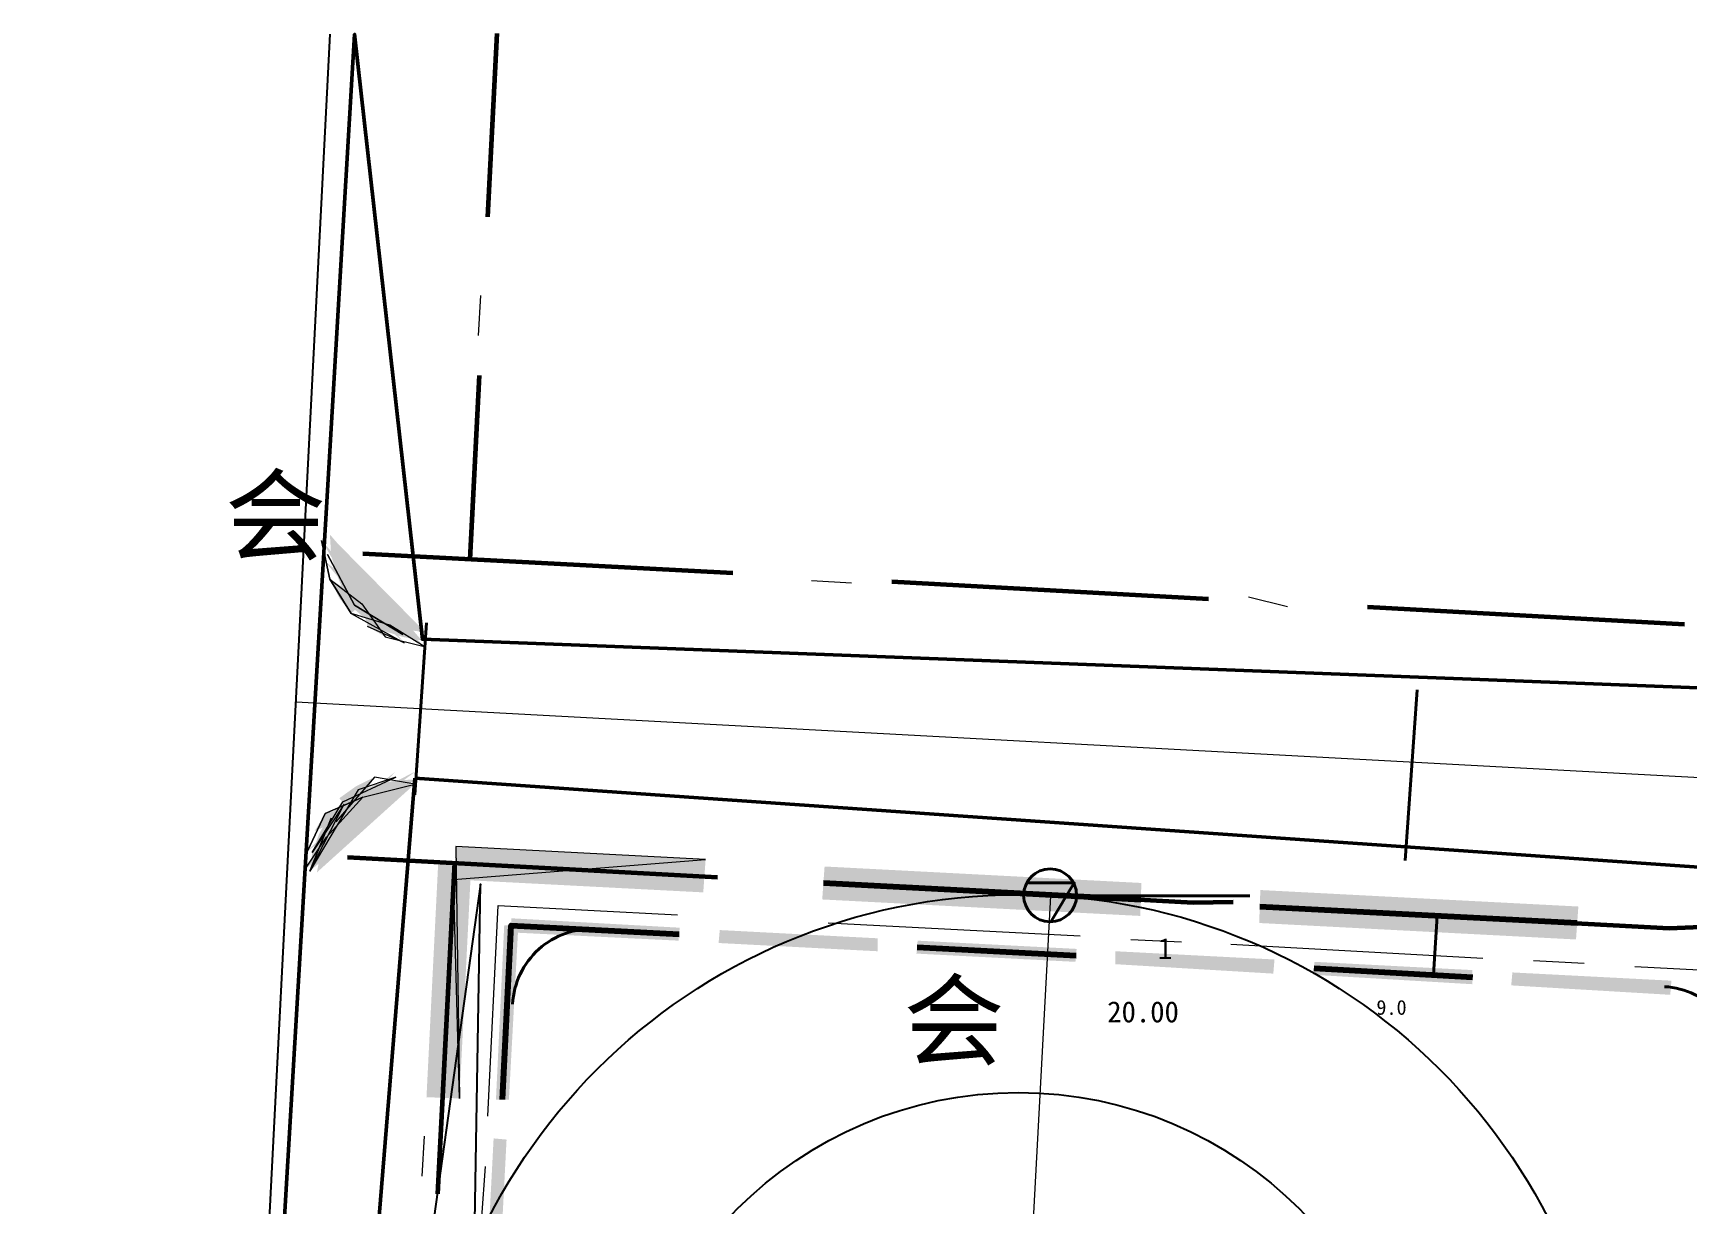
# Model space of a CAD drawing. Header units: metres. Extents: x 110 to 500, y 133 to 419.
# Drawn here: x 120.6 to 204.9, y 359.6 to 419.4 of the extents above; entities that cross this region are included whole.
import ezdxf

# ---------------------------------------------------------------- set-up
doc = ezdxf.new("R2010")
doc.units = ezdxf.units.M
for name, color, linetype in [('PDF_0', 7, 'Continuous'), ('PDF_0-道路边线', 7, 'Continuous'), ('PDF_c- 现状道路', 7, 'Continuous'), ('PDF_d-道路中心线', 7, 'Continuous'), ('PDF_DM-尺寸标注', 7, 'Continuous'), ('PDF_PP-COM', 7, 'Continuous'), ('PDF_ROAD-CENT', 7, 'Continuous'), ('PDF_勘探点', 7, 'Continuous'), ('PDF_绿线', 7, 'Continuous')]:
    doc.layers.add(name, color=color, linetype=linetype)
doc.styles.add('CHINESE', font='宋体')

msp = doc.modelspace()

# ---------------------------------------------------------------- hatches: boundary and pattern name
at = {"layer": 'PDF_0'}
for points in [[(136.82, 389.78), (137.36, 390.26), (137.66, 389.12), (138.56, 388.58), (138.02, 389.66), (139.52, 388.28), (138.8, 389.18), (140.54, 388.1), (139.7, 388.94), (140.6, 388.82), (135.98, 393.5), (136.1, 392.6), (135.32, 393.5), (136.34, 391.76), (135.44, 392.48), (136.76, 390.92), (135.74, 391.52), (136.22, 390.56)], [(135.5, 379.58), (134.96, 378.68), (136.04, 379.16), (134.6, 377.66), (135.56, 378.38), (134.42, 376.64), (135.26, 377.54), (135.08, 376.58), (140.06, 381.08), (139.16, 381.02), (140.12, 381.74), (138.26, 380.78), (139.04, 381.68), (137.42, 380.42), (138.02, 381.44), (137.06, 380.96), (136.22, 380.36), (136.64, 379.88)], [(142.04, 376.22), (154.76, 375.56), (154.88, 377.24), (142.16, 377.9)], [(140.66, 365.12), (142.34, 365.06), (142.94, 377), (141.26, 377.12)], [(160.82, 375.2), (177.02, 374.36), (177.08, 376.04), (160.94, 376.88)], [(183.08, 374), (199.22, 373.16), (199.34, 374.84), (183.14, 375.68)], [(191.78, 374.96), (192.68, 374), (191.78, 374.96), (192.68, 374)], [(144.2, 365), (144.86, 365), (145.34, 373.88), (144.62, 373.88)], [(144.98, 373.52), (153.5, 373.1), (153.56, 373.76), (144.98, 374.24)], [(155.54, 372.98), (163.64, 372.56), (163.64, 373.22), (155.6, 373.64)], [(165.62, 372.44), (173.72, 372.02), (173.78, 372.68), (165.68, 373.1)], [(175.76, 371.9), (183.8, 371.42), (183.86, 372.14), (175.76, 372.56)], [(185.84, 371.36), (193.94, 370.88), (193.94, 371.6), (185.9, 372.02)], [(192.26, 370.76), (191.42, 371.72), (192.26, 370.76), (191.42, 371.72)], [(195.92, 370.82), (204.02, 370.34), (204.08, 371.06), (195.98, 371.48)], [(143.66, 354.92), (144.32, 354.86), (144.74, 362.96), (144.08, 363.02)]]:
    msp.add_hatch(color=7, dxfattribs=at).paths.add_polyline_path(points)
at = {"layer": 'PDF_c- 现状道路'}
for points in [[(136.88, 390.08), (137.66, 389.42), (138.5, 388.88), (139.46, 388.58), (140.42, 388.4), (135.74, 393.8), (135.8, 392.78), (136.04, 391.88), (136.4, 390.98)], [(135.68, 379.4), (135.2, 378.56), (134.84, 377.6), (134.72, 376.64), (140.06, 381.32), (139.1, 381.26), (138.14, 381.08), (137.24, 380.66), (136.4, 380.18)]]:
    msp.add_hatch(color=7, dxfattribs=at).paths.add_polyline_path(points)
at = {"layer": 'PDF_绿线'}
for points in [[(143.6, 410), (144.08, 419.36), (143.6, 410), (144.08, 419.36)], [(142.7, 392.54), (143.18, 401.9), (142.7, 392.54), (143.18, 401.9)], [(137.42, 393.02), (156.26, 392), (137.42, 393.02), (156.26, 392)], [(164.36, 391.58), (180.5, 390.68), (164.36, 391.58), (180.5, 390.68)], [(188.6, 390.26), (204.74, 389.42), (188.6, 390.26), (204.74, 389.42)], [(136.64, 377.54), (155.48, 376.52), (136.64, 377.54), (155.48, 376.52)], [(141.08, 360.2), (141.92, 377.06), (141.08, 360.2), (141.92, 377.06)], [(163.58, 376.1), (179.72, 375.2), (163.58, 376.1), (179.72, 375.2)], [(187.82, 374.78), (203.96, 373.88), (187.82, 374.78), (203.96, 373.88)]]:
    msp.add_hatch(color=7, dxfattribs=at).paths.add_polyline_path(points)

# ---------------------------------------------------------------- linework, layer by layer
at = {"layer": 'PDF_0', "color": 2, "lineweight": 0}
for points in [[(135.32, 393.5), (135.74, 391.52), (136.82, 389.78), (135.74, 391.52), (135.32, 393.5), (135.74, 391.52), (137.36, 390.26), (138.56, 388.58), (140.54, 388.1), (138.8, 389.18), (136.82, 389.78), (139.52, 388.28), (137.66, 389.12)], [(134.42, 376.64), (135.56, 378.38), (137.42, 380.42), (135.5, 379.58), (134.6, 377.66), (135.5, 379.58), (137.42, 380.42), (140.06, 381.08), (138.02, 381.44), (136.04, 379.16)]]:
    msp.add_lwpolyline(points, dxfattribs=at)
at = {"layer": 'PDF_0', "color": 7, "lineweight": 40}
for points in [[(140.06, 380.54), (140.66, 389.3)], [(190.52, 377.18), (191.12, 385.88)]]:
    msp.add_lwpolyline(points, dxfattribs=at)
at = {"layer": 'PDF_0', "color": 1, "lineweight": 0}
msp.add_lwpolyline([(142.04, 376.22), (154.88, 377.24), (142.16, 377.9), (142.34, 365.06)], close=True, dxfattribs=at)
at = {"layer": 'PDF_0', "color": 1, "lineweight": 211}
for points in [[(160.88, 376.04), (177.05, 375.2)], [(183.11, 374.84), (199.28, 374)]]:
    msp.add_lwpolyline(points, dxfattribs=at)
at = {"layer": 'PDF_0', "color": 2, "lineweight": 120}
for points in [[(144.53, 365), (144.98, 373.88), (153.53, 373.43)], [(165.65, 372.77), (173.75, 372.35)], [(185.87, 371.69), (193.94, 371.24)]]:
    msp.add_lwpolyline(points, dxfattribs=at)
at = {"layer": 'PDF_0', "color": 7, "lineweight": 40}
msp.add_lwpolyline([(190.94, 371.42), (192.98, 371.3)], close=True, dxfattribs=at)
at = {"layer": 'PDF_0', "color": 1, "lineweight": 0}
msp.add_lwpolyline([(140.54, 363.14), (140.42, 361.1)], dxfattribs=at)
at = {"layer": 'PDF_0-道路边线', "color": 3, "lineweight": 25}
msp.add_lwpolyline([(205.28, 285.62), (204.5, 308.9), (198.98, 281.9), (140.72, 289.1), (142.52, 322.34), (143.42, 375.98), (130.52, 283.58), (275.78, 275.78), (272.72, 327.14), (274.94, 368.9), (270.02, 315.5), (268.28, 282.26)], close=True, dxfattribs=at)
at = {"layer": 'PDF_0-道路边线', "color": 3, "lineweight": 40}
for centre, start, end in [((149.09, 369.65), 86.91812, 176.91848), ((203.51, 366.71), -3.08168, 86.91868)]:
    msp.add_arc(centre, 4.05, start, end, dxfattribs=at)
at = {"layer": 'PDF_c- 现状道路', "color": 4, "lineweight": 50}
msp.add_lwpolyline([(140.06, 381.38), (464.96, 358.85), (460.52, 144.95), (475.28, 419.3), (465.86, 376.04), (140.45, 388.46), (137, 419.3), (120.62, 142.46)], close=True, dxfattribs=at)
at = {"layer": 'PDF_c- 现状道路', "color": 4, "lineweight": 0}
for points in [[(137, 390.2), (135.62, 392.78), (137, 390.2), (139.46, 388.7)], [(134.72, 376.64), (135.8, 379.34), (134.72, 376.64), (136.46, 380.06), (134.84, 377.6), (136.4, 380.18), (139.1, 381.44), (137.18, 380.78)]]:
    msp.add_lwpolyline(points, close=True, dxfattribs=at)
at = {"layer": 'PDF_d-道路中心线', "color": 1}
msp.add_lwpolyline([(135.74, 419.3), (121.76, 146.18), (121.58, 142.46)], dxfattribs=at)
at = {"layer": 'PDF_d-道路中心线', "color": 1, "lineweight": 0}
msp.add_lwpolyline([(134, 385.28), (468.98, 367.22)], dxfattribs=at)
at = {"layer": 'PDF_DM-尺寸标注', "color": 7, "lineweight": 40}
msp.add_lwpolyline([(191.96, 371.36), (192.14, 374.36)], dxfattribs=at)
at = {"layer": 'PDF_PP-COM', "color": 7, "lineweight": 0}
msp.add_lwpolyline([(169.22, 314.78), (172.46, 375.38)], dxfattribs=at)
at = {"layer": 'PDF_PP-COM', "color": 4}
for centre, radius in [((170.81, 345.106), 30.334), ((170.81, 345.107), 20.253)]:
    msp.add_circle(centre, radius, dxfattribs=at)
at = {"layer": 'PDF_ROAD-CENT', "color": 6, "lineweight": 0}
for points in [[(143.78, 364.16), (144.32, 374.9), (153.44, 374.42)], [(161.12, 374), (173.96, 373.34)], [(176.54, 373.16), (179.12, 373.04)], [(181.64, 372.92), (194.48, 372.2)], [(197.06, 372.08), (199.64, 371.96)], [(202.22, 371.78), (215, 371.12)], [(143.48, 359), (143.66, 361.58)]]:
    msp.add_lwpolyline(points, dxfattribs=at)
at = {"layer": 'PDF_勘探点', "color": 5, "lineweight": 40}
for points in [[(172.46, 374.06), (173.66, 376.04), (171.32, 376.04)], [(174.5, 375.38), (182.6, 375.38)]]:
    msp.add_lwpolyline(points, dxfattribs=at)
msp.add_circle((172.43, 375.41), 1.35, dxfattribs=at)
at = {"layer": 'PDF_绿线', "color": 3, "lineweight": 60}
for points in [[(143.78, 410), (144.26, 419.33)], [(142.88, 392.54), (143.36, 401.9)], [(137.42, 392.84), (156.26, 391.85)], [(164.36, 391.4), (180.5, 390.53)], [(188.6, 390.11), (204.74, 389.24)], [(136.64, 377.36), (155.48, 376.34)], [(141.23, 360.2), (142.1, 377.06)], [(163.55, 375.92), (179.72, 375.05), (181.76, 375.08)], [(187.79, 374.6), (203.96, 373.73), (206, 373.82), (207.98, 373.34)]]:
    msp.add_lwpolyline(points, dxfattribs=at)
at = {"layer": 'PDF_绿线', "color": 3, "lineweight": 0}
for points in [[(143.42, 405.98), (143.3, 403.94)], [(160.28, 391.46), (162.32, 391.34)], [(182.54, 390.62), (184.52, 390.14)]]:
    msp.add_lwpolyline(points, dxfattribs=at)

# ---------------------------------------------------------------- texts
at = {"attachment_point": 7, "style": 'CHINESE'}
for s, insert, char_height in [('会', (130.4, 392.476), 3.774), ('会', (164.96, 366.736), 3.774), ('9.0', (189.05, 369.309), 0.7548)]:
    msp.add_mtext(s, dxfattribs=dict(at, insert=insert, char_height=char_height))
at = {"color": 5, "attachment_point": 7, "style": 'CHINESE'}
for s, insert, char_height in [('1', (177.92, 372.158), 1.073), ('20.00', (175.34, 368.918), 1.0728)]:
    msp.add_mtext(s, dxfattribs=dict(at, insert=insert, char_height=char_height))

doc.saveas('drawing.dxf')
